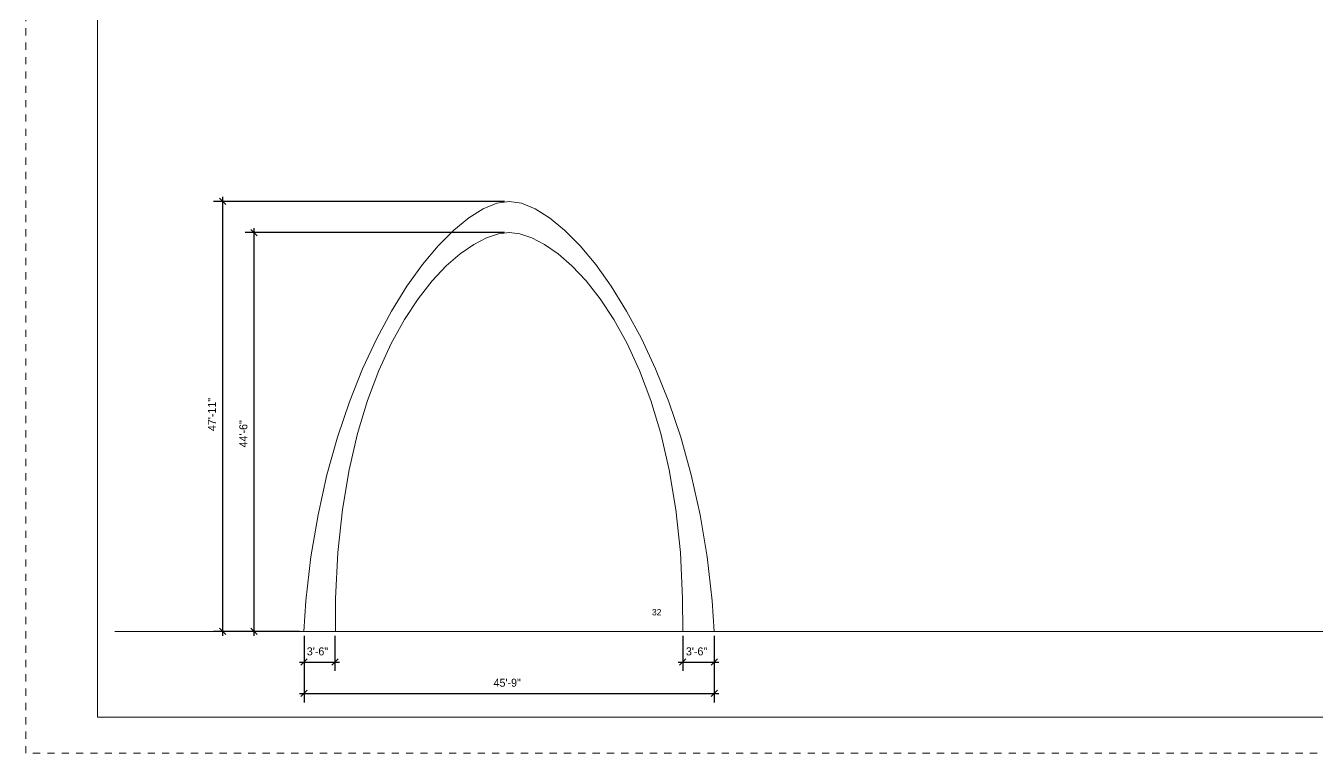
# Model space of a CAD drawing. Header units: inches. Extents: x -92.2 to -56.2, y -5886.5 to -5862.5.
# Drawn here: x -92.18 to -74.18, y -5886.48 to -5876.35 of the extents above; entities that cross this region are included whole.
import ezdxf

# ---------------------------------------------------------------- set-up
doc = ezdxf.new("R2010")
doc.units = ezdxf.units.IN
doc.header["$LTSCALE"] = 0.2
doc.header["$MEASUREMENT"] = 0
doc.header["$PDMODE"] = 1
doc.header["$PDSIZE"] = -2
doc.linetypes.add('STYLE_11', pattern=[0.46875, 0.3125, -0.15625])
doc.layers.get('0').update_dxf_attribs({"lineweight": 0})
for name, color, linetype, lineweight in [('ARCHES', 7, 'Continuous', 0), ('Dimension', 7, 'Continuous', 0), ('None', 7, 'Continuous', 0)]:
    doc.layers.add(name, color=color, linetype=linetype, lineweight=lineweight)
doc.styles.add('CityBlueprint', font='CityBlueprint')
doc.styles.add('Tw Cen MT', font='Tw Cen MT')
doc.dimstyles.new('Arch', dxfattribs={"dimtxt": 0.111581, "dimasz": 0.088379, "dimexe": 0.125, "dimexo": 0.0625, "dimgap": 0.0625, "dimtad": 1, "dimdec": 3, "dimzin": 15, "dimdsep": 46, "dimlunit": 4, "dimtxsty": 'CityBlueprint', "dimblk": 'VW_SLASH', "dimcen": 0, "dimdle": 0.0625, "dimazin": 0, "dimtfac": 1, "dimtdec": 3, "dimtix": 1, "dimtmove": 0, "dimatfit": 0, "dimldrblk": 'VW_FILLEDARROW', "dimfxl": 1, "dimfrac": 2, "dimtolj": 1, "dimtzin": 15, "dimarcsym": 0})

# ---------------------------------------------------------------- blocks, each defined once
blk = doc.blocks.new('Group')
at = {"layer": 'None', "color": 2, "linetype": 'STYLE_11', "lineweight": 0}
blk.add_lwpolyline([(-27.738, 20.553), (8.262, 20.553), (8.262, -3.447), (-27.738, -3.447)], close=True, dxfattribs=at)
at = {"layer": 'None', "color": 8, "linetype": 'Continuous', "lineweight": 0}
blk.add_lwpolyline([(-26.738, 20.053), (6.012, 20.053), (6.012, -2.947), (-26.738, -2.947)], close=True, dxfattribs=at)
blk = doc.blocks.new('Group-1')
at = {"layer": 'None', "color": 4}
blk.add_blockref('Group', (0, 0), dxfattribs=at)
blk = doc.blocks.new('*D82')
at = {"layer": 'Defpoints', "color": 0, "lineweight": 0, "transparency": 16777216}
for p in [(-89.44, -5878.795), (-85.446, -5878.795), (-88.305, -5884.785)]:
    blk.add_point(p, dxfattribs=at)
at = {"layer": 'Dimension', "color": 0, "linetype": 'Continuous', "lineweight": -2, "transparency": 16777216}
for p, q in [((-85.508, -5878.795), (-89.565, -5878.795)), ((-89.44, -5878.732), (-89.44, -5878.795)), ((-89.44, -5878.795), (-89.44, -5884.785)), ((-88.368, -5884.785), (-89.565, -5884.785)), ((-89.44, -5884.785), (-89.44, -5884.848))]:
    blk.add_line(p, q, dxfattribs=at)
at = {"layer": 'Dimension', "color": 7, "linetype": 'Continuous', "lineweight": -2, "transparency": 16777216}
for p, q in [((-89.396, -5878.839), (-89.484, -5878.75)), ((-89.484, -5884.741), (-89.396, -5884.829))]:
    blk.add_line(p, q, dxfattribs=at)
at = {"color": 0, "linetype": 'Continuous', "lineweight": -2, "transparency": 16777216}
blk.add_wipeout([(-89.502, -5881.995), (-89.502, -5881.584), (-89.68, -5881.584), (-89.68, -5881.995)], dxfattribs=at).dxf.layer = 'Dimension'
at = {"layer": 'Dimension', "color": 0, "transparency": 16777216, "insert": (-89.645, -5881.995), "char_height": 0.1116, "attachment_point": 1, "rotation": 90, "line_spacing_factor": 0.959794, "style": 'CityBlueprint'}
blk.add_mtext('47\'-11"', dxfattribs=at)
blk = doc.blocks.new('VW_FILLEDARROW')
at = {"color": 0, "lineweight": -2}
blk.add_solid([(0, 0), (-0.01, 0), (-0.01, 0)], dxfattribs=at)
blk = doc.blocks.new('VW_SLASH')
at = {"color": 0, "linetype": 'ByBlock', "lineweight": -2}
blk.add_line((0, 0), (-1, 0), dxfattribs=at)
at = {"color": 7, "linetype": 'ByBlock', "lineweight": -2}
blk.add_line((-0.01, -0.01), (0.01, 0.01), dxfattribs=at)
blk = doc.blocks.new('*D83')
at = {"layer": 'Defpoints', "color": 0, "lineweight": 0, "transparency": 16777216}
for p in [(-89.002, -5879.228), (-85.446, -5879.228), (-88.305, -5884.785)]:
    blk.add_point(p, dxfattribs=at)
at = {"layer": 'Dimension', "color": 0, "linetype": 'Continuous', "lineweight": -2, "transparency": 16777216}
for p, q in [((-85.508, -5879.228), (-89.127, -5879.228)), ((-89.002, -5879.166), (-89.002, -5879.228)), ((-89.002, -5879.228), (-89.002, -5884.785)), ((-88.368, -5884.785), (-89.127, -5884.785)), ((-89.002, -5884.785), (-89.002, -5884.848))]:
    blk.add_line(p, q, dxfattribs=at)
at = {"layer": 'Dimension', "color": 7, "linetype": 'Continuous', "lineweight": -2, "transparency": 16777216}
for p, q in [((-88.958, -5879.273), (-89.047, -5879.184)), ((-89.047, -5884.741), (-88.958, -5884.829))]:
    blk.add_line(p, q, dxfattribs=at)
at = {"color": 0, "linetype": 'Continuous', "lineweight": -2, "transparency": 16777216}
blk.add_wipeout([(-89.065, -5882.223), (-89.065, -5881.791), (-89.243, -5881.791), (-89.243, -5882.223)], dxfattribs=at).dxf.layer = 'Dimension'
at = {"layer": 'Dimension', "color": 0, "transparency": 16777216, "insert": (-89.207, -5882.223), "char_height": 0.1116, "attachment_point": 1, "rotation": 90, "line_spacing_factor": 0.959794, "style": 'CityBlueprint'}
blk.add_mtext('44\'-6"', dxfattribs=at)
blk = doc.blocks.new('*D84')
at = {"layer": 'Defpoints', "color": 0, "lineweight": 0, "transparency": 16777216}
for p in [(-88.305, -5884.785), (-82.587, -5884.785), (-88.305, -5885.65)]:
    blk.add_point(p, dxfattribs=at)
at = {"layer": 'Dimension', "color": 0, "linetype": 'Continuous', "lineweight": -2, "transparency": 16777216}
for p, q in [((-88.305, -5884.848), (-88.305, -5885.775)), ((-82.587, -5884.848), (-82.587, -5885.775)), ((-88.368, -5885.65), (-88.305, -5885.65)), ((-88.305, -5885.65), (-82.587, -5885.65)), ((-82.587, -5885.65), (-82.524, -5885.65))]:
    blk.add_line(p, q, dxfattribs=at)
at = {"layer": 'Dimension', "color": 7, "linetype": 'Continuous', "lineweight": -2, "transparency": 16777216}
for p, q in [((-88.261, -5885.605), (-88.349, -5885.694)), ((-82.631, -5885.694), (-82.542, -5885.605))]:
    blk.add_line(p, q, dxfattribs=at)
at = {"color": 0, "linetype": 'Continuous', "lineweight": -2, "transparency": 16777216}
blk.add_wipeout([(-85.663, -5885.587), (-85.229, -5885.587), (-85.229, -5885.409), (-85.663, -5885.409)], dxfattribs=at).dxf.layer = 'Dimension'
at = {"layer": 'Dimension', "color": 0, "transparency": 16777216, "insert": (-85.663, -5885.445), "char_height": 0.1116, "attachment_point": 1, "line_spacing_factor": 0.959794, "style": 'CityBlueprint'}
blk.add_mtext('45\'-9"', dxfattribs=at)
blk = doc.blocks.new('*D85')
at = {"layer": 'Defpoints', "color": 0, "lineweight": 0, "transparency": 16777216}
for p in [(-88.305, -5884.785), (-87.874, -5884.785)]:
    blk.add_point(p, dxfattribs=at)
at = {"layer": 'Dimension', "color": 0, "linetype": 'Continuous', "lineweight": -2, "transparency": 16777216}
for p, q in [((-88.305, -5884.848), (-88.305, -5885.337)), ((-87.874, -5884.848), (-87.874, -5885.337)), ((-88.368, -5885.212), (-88.305, -5885.212)), ((-88.305, -5885.212), (-87.874, -5885.212)), ((-87.874, -5885.212), (-87.811, -5885.212))]:
    blk.add_line(p, q, dxfattribs=at)
at = {"layer": 'Dimension', "color": 7, "linetype": 'Continuous', "lineweight": -2, "transparency": 16777216}
for p, q in [((-88.261, -5885.168), (-88.349, -5885.256)), ((-87.918, -5885.256), (-87.83, -5885.168))]:
    blk.add_line(p, q, dxfattribs=at)
at = {"color": 0, "linetype": 'Continuous', "lineweight": -2, "transparency": 16777216}
blk.add_wipeout([(-88.266, -5885.15), (-87.913, -5885.15), (-87.913, -5884.972), (-88.266, -5884.972)], dxfattribs=at).dxf.layer = 'Dimension'
at = {"layer": 'Defpoints', "color": 0, "lineweight": 0, "transparency": 16777216}
blk.add_point((-88.305, -5885.212), dxfattribs=at)
at = {"layer": 'Dimension', "color": 0, "transparency": 16777216, "insert": (-88.266, -5885.008), "char_height": 0.1116, "attachment_point": 1, "line_spacing_factor": 0.959794, "style": 'CityBlueprint'}
blk.add_mtext('3\'-6"', dxfattribs=at)
blk = doc.blocks.new('*D86')
at = {"layer": 'Defpoints', "color": 0, "lineweight": 0, "transparency": 16777216}
for p in [(-83.025, -5884.785), (-82.587, -5884.785)]:
    blk.add_point(p, dxfattribs=at)
at = {"layer": 'Dimension', "color": 0, "linetype": 'Continuous', "lineweight": -2, "transparency": 16777216}
for p, q in [((-83.025, -5884.848), (-83.025, -5885.337)), ((-82.587, -5884.848), (-82.587, -5885.337)), ((-83.088, -5885.212), (-83.025, -5885.212)), ((-83.025, -5885.212), (-82.587, -5885.212)), ((-82.587, -5885.212), (-82.524, -5885.212))]:
    blk.add_line(p, q, dxfattribs=at)
at = {"layer": 'Dimension', "color": 7, "linetype": 'Continuous', "lineweight": -2, "transparency": 16777216}
for p, q in [((-82.981, -5885.168), (-83.07, -5885.256)), ((-82.631, -5885.256), (-82.542, -5885.168))]:
    blk.add_line(p, q, dxfattribs=at)
at = {"color": 0, "linetype": 'Continuous', "lineweight": -2, "transparency": 16777216}
blk.add_wipeout([(-82.982, -5885.15), (-82.63, -5885.15), (-82.63, -5884.972), (-82.982, -5884.972)], dxfattribs=at).dxf.layer = 'Dimension'
at = {"layer": 'Defpoints', "color": 0, "lineweight": 0, "transparency": 16777216}
blk.add_point((-83.025, -5885.212), dxfattribs=at)
at = {"layer": 'Dimension', "color": 0, "transparency": 16777216, "insert": (-82.982, -5885.008), "char_height": 0.1116, "attachment_point": 1, "line_spacing_factor": 0.959794, "style": 'CityBlueprint'}
blk.add_mtext('3\'-6"', dxfattribs=at)

msp = doc.modelspace()

# ---------------------------------------------------------------- block references
at = {"layer": 'None', "color": 4}
msp.add_blockref('Group-1', (-64.444549, -5883.035439), dxfattribs=at)

# ---------------------------------------------------------------- next in the draw order: linework, layer by layer
at = {"color": 3, "linetype": 'Continuous', "lineweight": 0}
msp.add_line((-61.064574, -5884.785069), (-90.939574, -5884.785069), dxfattribs=at)
at = {"layer": 'ARCHES', "color": 250, "lineweight": 0}
msp.add_lwpolyline([(-85.445908, -5878.794688), (-85.27249, -5878.820402), (-85.083757, -5878.896485), (-84.882889, -5879.021348), (-84.673067, -5879.193402), (-84.457471, -5879.411058), (-84.239282, -5879.672728), (-84.021681, -5879.976823), (-83.807847, -5880.321753), (-83.600961, -5880.70593), (-83.404205, -5881.127765), (-83.220757, -5881.585669), (-83.0538, -5882.078054), (-82.906513, -5882.60333), (-82.782077, -5883.159908), (-82.683672, -5883.746201), (-82.614479, -5884.360618), (-82.586671, -5884.785069), (-82.594145, -5884.785069), (-82.6096, -5884.785069), (-82.631896, -5884.785069), (-82.659892, -5884.785069), (-82.692449, -5884.785069), (-82.728426, -5884.785069), (-82.766683, -5884.785069), (-82.806081, -5884.785069), (-82.845478, -5884.785069), (-82.883736, -5884.785069), (-82.919713, -5884.785069), (-82.95227, -5884.785069), (-82.980266, -5884.785069), (-83.002562, -5884.785069), (-83.018017, -5884.785069), (-83.025491, -5884.785069), (-83.027606, -5884.328887), (-83.059297, -5883.684173), (-83.123069, -5883.086287), (-83.215461, -5882.534509), (-83.333011, -5882.028115), (-83.472258, -5881.566384), (-83.62974, -5881.148592), (-83.801995, -5880.774018), (-83.985561, -5880.44194), (-84.176977, -5880.151635), (-84.372782, -5879.90238), (-84.569513, -5879.693454), (-84.763709, -5879.524135), (-84.951908, -5879.393699), (-85.130649, -5879.301425), (-85.296469, -5879.24659), (-85.445908, -5879.228472), (-85.595347, -5879.24659), (-85.761168, -5879.301425), (-85.93991, -5879.393699), (-86.128111, -5879.524135), (-86.322309, -5879.693454), (-86.519043, -5879.90238), (-86.714851, -5880.151635), (-86.90627, -5880.44194), (-87.08984, -5880.774018), (-87.262097, -5881.148592), (-87.419582, -5881.566384), (-87.558832, -5882.028115), (-87.676384, -5882.534509), (-87.768778, -5883.086287), (-87.832552, -5883.684173), (-87.864243, -5884.328887), (-87.866359, -5884.785069), (-87.873832, -5884.785069), (-87.889286, -5884.785069), (-87.91158, -5884.785069), (-87.939574, -5884.785069), (-87.972128, -5884.785069), (-88.008103, -5884.785069), (-88.046357, -5884.785069), (-88.085751, -5884.785069), (-88.125146, -5884.785069), (-88.1634, -5884.785069), (-88.199374, -5884.785069), (-88.231928, -5884.785069), (-88.259922, -5884.785069), (-88.282216, -5884.785069), (-88.29767, -5884.785069), (-88.305144, -5884.785069), (-88.277339, -5884.360618), (-88.208152, -5883.746201), (-88.109752, -5883.159908), (-87.985319, -5882.60333), (-87.838036, -5882.078054), (-87.671081, -5881.585669), (-87.487635, -5881.127765), (-87.290879, -5880.70593), (-87.083994, -5880.321753), (-86.87016, -5879.976823), (-86.652557, -5879.672728), (-86.434366, -5879.411058), (-86.218767, -5879.193402), (-86.008942, -5879.021348), (-85.80807, -5878.896485), (-85.619331, -5878.820402)], close=True, dxfattribs=at)

# ---------------------------------------------------------------- next in the draw order: texts
at = {"layer": 'None', "color": 250, "insert": (-83.453807, -5884.474262), "char_height": 0.0878906, "attachment_point": 1, "line_spacing_factor": 1.094749, "style": 'Tw Cen MT'}
msp.add_mtext('32', dxfattribs=at)

# ---------------------------------------------------------------- next in the draw order: dimensions: what is measured, and where the dimension line sits
at = {"layer": 'Dimension', "color": 250, "linetype": 'Continuous', "lineweight": 0}
dim = msp.add_linear_dim(base=(-89.439918, -5878.794688), p1=(-88.305144, -5884.785069), p2=(-85.445908, -5878.794688), angle=90, text='47\'-11"', dimstyle='Arch', override={"dimgap": 0.0625, "dimlfac": 96, "dimpost": '<>', "dimtxsty": 'CityBlueprint', "dimtmove": 2}, dxfattribs=at)
dim.commit()
dim.dimension.update_dxf_attribs({"geometry": '*D82', "text_midpoint": (-89.439918, -5881.789879)})

# ---------------------------------------------------------------- next in the draw order: dimensions: what is measured, and where the dimension line sits
dim = msp.add_linear_dim(base=(-89.002418, -5879.228472), p1=(-88.305144, -5884.785069), p2=(-85.445908, -5879.228472), angle=90, text='44\'-6"', dimstyle='Arch', override={"dimgap": 0.0625, "dimlfac": 96, "dimpost": '<>', "dimtxsty": 'CityBlueprint', "dimtmove": 2}, dxfattribs=at)
dim.commit()
dim.dimension.update_dxf_attribs({"geometry": '*D83', "text_midpoint": (-89.002418, -5882.006771)})

# ---------------------------------------------------------------- next in the draw order: dimensions: what is measured, and where the dimension line sits
dim = msp.add_linear_dim(base=(-88.305144, -5885.649653), p1=(-82.586671, -5884.785069), p2=(-88.305144, -5884.785069), dimstyle='Arch', override={"dimgap": 0.0625, "dimlfac": 96, "dimpost": '<>', "dimtxsty": 'CityBlueprint', "dimtmove": 2}, dxfattribs=at)
dim.commit()
dim.dimension.update_dxf_attribs({"geometry": '*D84', "text_midpoint": (-85.445907, -5885.649653)})

# ---------------------------------------------------------------- next in the draw order: dimensions: what is measured, and where the dimension line sits
for base, p1, p2, picture, middle in [((-88.305144, -5885.212153), (-87.873832, -5884.785069), (-88.305144, -5884.785069), '*D85', (-88.089488, -5885.212153)), ((-83.025491, -5885.212153), (-82.586671, -5884.785069), (-83.025491, -5884.785069), '*D86', (-82.806081, -5885.212153))]:
    dim = msp.add_linear_dim(base=base, p1=p1, p2=p2, text='3\'-6"', dimstyle='Arch', override={"dimgap": 0.0625, "dimlfac": 96, "dimpost": '<>', "dimtxsty": 'CityBlueprint', "dimtmove": 2}, dxfattribs=at)
    dim.commit()
    dim.dimension.update_dxf_attribs({"geometry": picture, "text_midpoint": middle})

doc.saveas('drawing.dxf')
